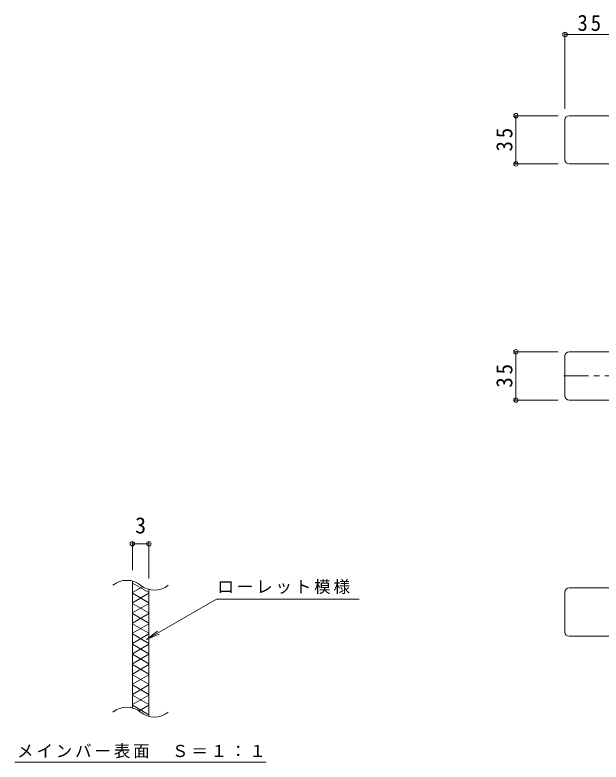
# Model space of a CAD drawing. Units: millimetres at full size, sheet at 1:4, with parts at other scales. Extents: x -859 to 1069, y -781 to 707.
# Drawn here: x -188 to 237, y 63 to 605 of the extents above; entities that cross this region are included whole.
import ezdxf
from ezdxf.enums import TextEntityAlignment as Align

# ---------------------------------------------------------------- set-up
doc = ezdxf.new("R2010")
doc.units = ezdxf.units.MM
doc.header["$LTSCALE"] = 4
doc.header["$PDMODE"] = 32
doc.header["$PDSIZE"] = 3.2
doc.linetypes.add('CHAIN2', pattern=[12, 9, -1, 1, -1])
for name, color, linetype, lineweight in [('A-4_その他', 7, 'Continuous', 9), ('A-7_ハッチ', 2, 'Continuous', 9), ('F-2_F-2ﾚｲﾔ', 3, 'Continuous', 9), ('F-4_F-4ﾚｲﾔ', 7, 'Continuous', 9), ('F-5_F-5ﾚｲﾔ', 7, 'Continuous', 9), ('F-9_F-9ﾚｲﾔ', 6, 'Continuous', 9)]:
    doc.layers.add(name, color=color, linetype=linetype, lineweight=lineweight)
doc.styles.add('ＭＳ ゴシック', font='')
doc.styles.get('ＭＳ ゴシック').set_extended_font_data('MS Gothic')

msp = doc.modelspace()

# ---------------------------------------------------------------- linework, layer by layer
at = {"layer": 'A-4_その他'}
for p, q in [((210.79, 592.078), (210.79, 536.966)), ((210.79, 590.878), (245.793, 590.878)), ((174.019, 531.966), (205.79, 531.966)), ((175.219, 496.965), (175.219, 531.966)), ((174.019, 496.965), (205.79, 496.965)), ((174.019, 360.663), (205.79, 360.663)), ((175.219, 325.662), (175.219, 360.663)), ((174.019, 325.662), (205.79, 325.662))]:
    msp.add_line(p, q, dxfattribs=at)
for p in [(210.79, 590.878), (175.219, 531.966), (175.219, 496.965), (175.219, 360.663), (175.219, 325.662)]:
    msp.add_point(p, dxfattribs=at)
at = {"layer": 'A-7_ハッチ'}
for p, q in [((213.79, 531.966), (655.397, 531.966)), ((210.79, 499.965), (210.79, 528.966)), ((242.793, 496.965), (213.79, 496.965)), ((242.793, 360.663), (213.79, 360.663)), ((210.79, 328.662), (210.79, 357.663)), ((242.793, 325.662), (213.79, 325.662)), ((210.79, 157.359), (210.79, 186.36)), ((242.793, 189.36), (213.79, 189.36)), ((213.79, 154.359), (655.397, 154.359))]:
    msp.add_line(p, q, dxfattribs=at)
at = {"layer": 'A-7_ハッチ', "linetype": 'CHAIN2'}
msp.add_line((659.75, 343.162), (209.868, 343.162), dxfattribs=at)
at = {"layer": 'A-7_ハッチ'}
for centre, start, end in [((213.79, 528.966), 90, 180), ((213.79, 499.965), 180, 270), ((213.79, 357.663), 90, 180), ((213.79, 328.662), 180, 270), ((213.79, 186.36), 90, 180), ((213.79, 157.359), 180, 270)]:
    msp.add_arc(centre, 3, start, end, dxfattribs=at)
at = {"layer": 'F-2_F-2ﾚｲﾔ'}
for p, q in [((-102.966, 102.364), (-102.966, 194.364)), ((-90.966, 188.265), (-90.966, 96.265))]:
    msp.add_line(p, q, dxfattribs=at)
for centre, start, end in [((-107, 179), 50.82628, 129.17371), ((-86.932, 203.629), 230.82628, 309.17371), ((-107, 87), 50.82628, 129.17371), ((-86.932, 111.629), 230.82628, 309.17371)]:
    msp.add_arc(centre, 15.885, start, end, dxfattribs=at)
at = {"layer": 'F-4_F-4ﾚｲﾔ'}
for p, q in [((-102.966, 222.624), (-102.966, 202.364)), ((-90.966, 222.624), (-90.966, 196.265)), ((-102.966, 221.424), (-90.966, 221.424))]:
    msp.add_line(p, q, dxfattribs=at)
for p in [(-102.966, 221.424), (-90.966, 221.424)]:
    msp.add_point(p, dxfattribs=at)
at = {"layer": 'F-5_F-5ﾚｲﾔ'}
for p, q in [((-92.659, 151.945), (-41.879, 181.263)), ((-41.879, 181.263), (61.428, 181.263)), ((-92.659, 151.945), (-84.725, 158.033)), ((-92.659, 151.945), (-83.42, 155.772)), ((-188.1, 63.068), (-5.831, 63.068))]:
    msp.add_line(p, q, dxfattribs=at)
at = {"layer": 'F-9_F-9ﾚｲﾔ'}
for p, q in [((-102.966, 192.954), (-90.966, 186.026)), ((-95.569, 190.297), (-102.966, 186.026)), ((-102.966, 185.564), (-90.966, 178.636)), ((-90.966, 185.564), (-102.966, 178.636)), ((-102.966, 178.174), (-90.966, 171.246)), ((-90.966, 178.174), (-102.966, 171.246)), ((-102.966, 170.784), (-90.966, 163.856)), ((-90.966, 170.784), (-102.966, 163.856)), ((-102.966, 163.394), (-90.966, 156.466)), ((-90.966, 163.394), (-102.966, 156.466)), ((-102.966, 156.004), (-90.966, 149.076)), ((-90.966, 156.004), (-102.966, 149.076)), ((-102.966, 148.614), (-90.966, 141.686)), ((-90.966, 148.614), (-102.966, 141.686)), ((-90.966, 141.224), (-102.966, 134.296)), ((-102.966, 141.224), (-90.966, 134.296)), ((-102.966, 133.834), (-90.966, 126.906)), ((-90.966, 133.834), (-102.966, 126.905)), ((-102.966, 126.443), (-90.966, 119.515)), ((-90.966, 126.443), (-102.966, 119.515)), ((-102.966, 119.053), (-90.966, 112.125)), ((-90.966, 119.053), (-102.966, 112.124)), ((-102.966, 111.662), (-90.966, 104.735)), ((-90.966, 111.662), (-102.966, 104.734)), ((-102.966, 104.272), (-90.966, 97.344)), ((-90.966, 104.272), (-98.097, 100.155))]:
    msp.add_line(p, q, dxfattribs=at)

# ---------------------------------------------------------------- texts
at = {"layer": 'A-4_その他', "color": 2, "insert": (219.791, 593.278), "char_height": 11.73, "attachment_point": 7, "style": 'ＭＳ ゴシック'}
msp.add_mtext('\\T1.27;\\W0.95;35', dxfattribs=at)
at = {"layer": 'A-4_その他', "color": 2, "char_height": 11.73, "attachment_point": 7, "rotation": 90, "style": 'ＭＳ ゴシック'}
for insert in [(172.819, 505.965), (172.819, 334.662)]:
    msp.add_mtext('\\T1.27;\\W0.95;35', dxfattribs=dict(at, insert=insert))
at = {"layer": 'F-4_F-4ﾚｲﾔ', "color": 2, "style": 'ＭＳ ゴシック'}
msp.add_text('3', height=11.73, dxfattribs=at).set_placement((-100.966, 225.424), align=Align.BOTTOM_LEFT)
at = {"layer": 'F-5_F-5ﾚｲﾔ', "char_height": 8.798, "attachment_point": 7, "style": 'ＭＳ ゴシック'}
for s, insert in [('\\T1.17;ローレット模様', (-41.307, 184.915)), ('\\T1.17;メインバー表面\u3000Ｓ＝１：１', (-186.61, 65.748))]:
    msp.add_mtext(s, dxfattribs=dict(at, insert=insert))

doc.saveas('drawing.dxf')
